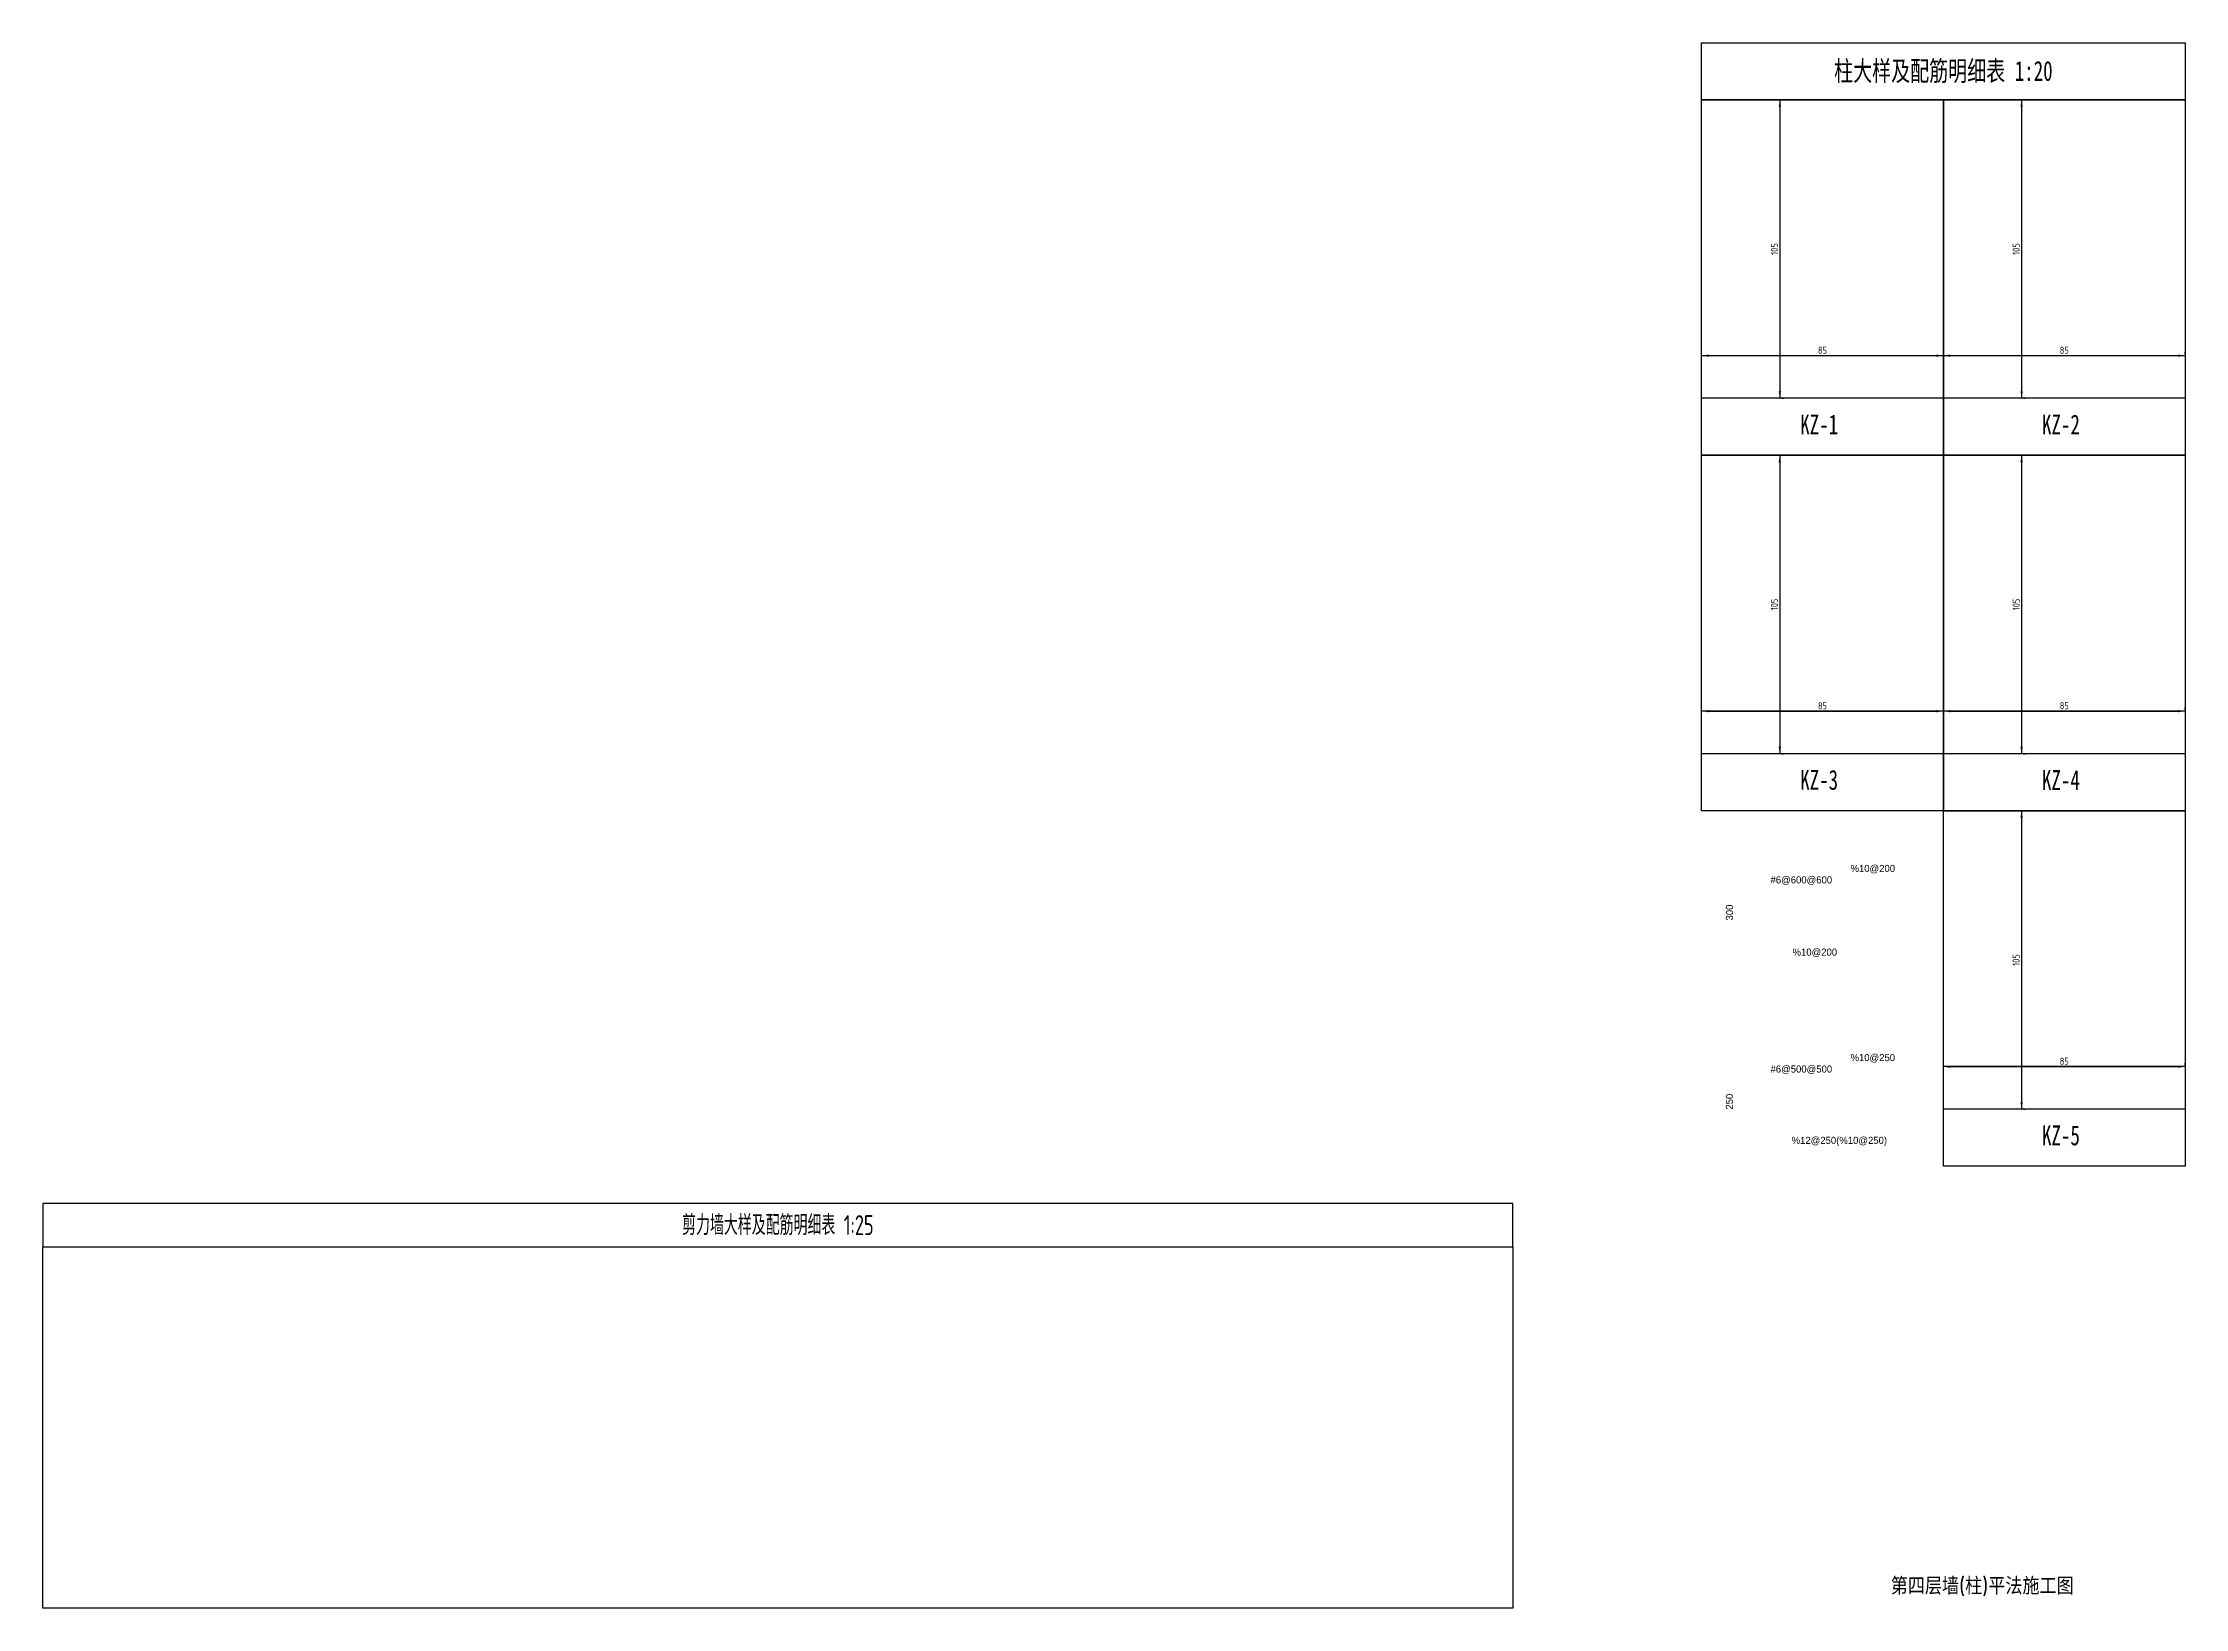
# Model space of a CAD drawing. Header units: millimetres. Extents: x 0 to 5000, y -622 to 594.
# Drawn here: x 3067 to 3820, y 15 to 565 of the extents above; entities that cross this region are included whole.
import ezdxf

# ---------------------------------------------------------------- set-up
doc = ezdxf.new("R2010")
doc.units = ezdxf.units.MM
doc.header["$LTSCALE"] = 0.01
doc.layers.add('PUB_TEXT', color=7, linetype='Continuous')
doc.styles.add('hztxt', font='tssdeng.shx', dxfattribs={"bigfont": 'hztxt.shx'})
doc.styles.get("Standard").update_dxf_attribs({"font": 'gbenor.shx'})
doc.styles.add('xxxx', font='RIF.ttf')
doc.styles.add('宋体', font='')
doc.styles.get('宋体').set_extended_font_data('SimSun')
doc.dimstyles.new('ISO-25', dxfattribs={"dimtxt": 2.5, "dimasz": 2.5, "dimexe": 1.25, "dimexo": 0.625, "dimtad": 1, "dimtxsty": 'Standard', "dimcen": 2.5, "dimadec": 0, "dimazin": 0, "dimtfac": 1, "dimtmove": 0, "dimatfit": 3, "dimfxl": 1, "dimarcsym": 0})

# ---------------------------------------------------------------- blocks, each defined once
blk = doc.blocks.new('*D51')
at = {"layer": 'Defpoints', "color": 0, "lineweight": -2, "transparency": 16777216}
for p, q in [((3649.84, 455.54), (3649.84, 456.17)), ((3652.34, 454.92), (3732.34, 454.92)), ((3734.84, 455.54), (3734.84, 456.17))]:
    blk.add_line(p, q, dxfattribs=at)
at = {"layer": 'Defpoints', "color": 0, "transparency": 16777216}
for p in [(3649.84, 454.92), (3734.84, 454.92), (3734.84, 454.92)]:
    blk.add_point(p, dxfattribs=at)
for points in [[(3652.34, 455.33), (3652.34, 454.5), (3649.84, 454.92)], [(3732.34, 455.33), (3732.34, 454.5), (3734.84, 454.92)]]:
    blk.add_solid(points, dxfattribs=at)
at = {"layer": 'Defpoints', "color": 0, "transparency": 16777216, "insert": (3692.34, 456.82), "char_height": 2.5, "attachment_point": 5}
blk.add_mtext('85', dxfattribs=at)
blk = doc.blocks.new('*D52')
at = {"layer": 'Defpoints', "color": 0, "lineweight": -2, "transparency": 16777216}
for p, q in [((3677.34, 542.42), (3677.34, 442.42)), ((3677.97, 544.92), (3678.59, 544.92)), ((3677.97, 439.92), (3678.59, 439.92))]:
    blk.add_line(p, q, dxfattribs=at)
at = {"layer": 'Defpoints', "color": 0, "transparency": 16777216}
for p in [(3677.34, 544.92), (3677.34, 439.92), (3677.34, 439.92)]:
    blk.add_point(p, dxfattribs=at)
for points in [[(3676.93, 542.42), (3677.76, 542.42), (3677.34, 544.92)], [(3676.93, 442.42), (3677.76, 442.42), (3677.34, 439.92)]]:
    blk.add_solid(points, dxfattribs=at)
at = {"layer": 'Defpoints', "color": 0, "transparency": 16777216, "insert": (3675.44, 492.42), "char_height": 2.5, "attachment_point": 5, "rotation": 90}
blk.add_mtext('105', dxfattribs=at)
blk = doc.blocks.new('*D53')
at = {"layer": 'Defpoints', "color": 0, "lineweight": -2, "transparency": 16777216}
for p, q in [((3734.84, 455.54), (3734.84, 456.17)), ((3737.34, 454.92), (3817.34, 454.92)), ((3819.84, 455.54), (3819.84, 456.17))]:
    blk.add_line(p, q, dxfattribs=at)
at = {"layer": 'Defpoints', "color": 0, "transparency": 16777216}
for p in [(3734.84, 454.92), (3819.84, 454.92), (3819.84, 454.92)]:
    blk.add_point(p, dxfattribs=at)
for points in [[(3737.34, 455.33), (3737.34, 454.5), (3734.84, 454.92)], [(3817.34, 455.33), (3817.34, 454.5), (3819.84, 454.92)]]:
    blk.add_solid(points, dxfattribs=at)
at = {"layer": 'Defpoints', "color": 0, "transparency": 16777216, "insert": (3777.34, 456.82), "char_height": 2.5, "attachment_point": 5}
blk.add_mtext('85', dxfattribs=at)
blk = doc.blocks.new('*D54')
at = {"layer": 'Defpoints', "color": 0, "lineweight": -2, "transparency": 16777216}
for p, q in [((3762.34, 542.42), (3762.34, 442.42)), ((3762.97, 544.92), (3763.59, 544.92)), ((3762.97, 439.92), (3763.59, 439.92))]:
    blk.add_line(p, q, dxfattribs=at)
at = {"layer": 'Defpoints', "color": 0, "transparency": 16777216}
for p in [(3762.34, 544.92), (3762.34, 439.92), (3762.34, 439.92)]:
    blk.add_point(p, dxfattribs=at)
for points in [[(3761.93, 542.42), (3762.76, 542.42), (3762.34, 544.92)], [(3761.93, 442.42), (3762.76, 442.42), (3762.34, 439.92)]]:
    blk.add_solid(points, dxfattribs=at)
at = {"layer": 'Defpoints', "color": 0, "transparency": 16777216, "insert": (3760.44, 492.42), "char_height": 2.5, "attachment_point": 5, "rotation": 90}
blk.add_mtext('105', dxfattribs=at)
blk = doc.blocks.new('*D55')
at = {"layer": 'Defpoints', "color": 0, "lineweight": -2, "transparency": 16777216}
for p, q in [((3649.84, 330.54), (3649.84, 331.17)), ((3652.34, 329.92), (3732.34, 329.92)), ((3734.84, 330.54), (3734.84, 331.17))]:
    blk.add_line(p, q, dxfattribs=at)
at = {"layer": 'Defpoints', "color": 0, "transparency": 16777216}
for p in [(3649.84, 329.92), (3734.84, 329.92), (3734.84, 329.92)]:
    blk.add_point(p, dxfattribs=at)
for points in [[(3652.34, 330.33), (3652.34, 329.5), (3649.84, 329.92)], [(3732.34, 330.33), (3732.34, 329.5), (3734.84, 329.92)]]:
    blk.add_solid(points, dxfattribs=at)
at = {"layer": 'Defpoints', "color": 0, "transparency": 16777216, "insert": (3692.34, 331.82), "char_height": 2.5, "attachment_point": 5}
blk.add_mtext('85', dxfattribs=at)
blk = doc.blocks.new('*D56')
at = {"layer": 'Defpoints', "color": 0, "lineweight": -2, "transparency": 16777216}
for p, q in [((3677.34, 417.42), (3677.34, 317.42)), ((3677.97, 419.92), (3678.59, 419.92)), ((3677.97, 314.92), (3678.59, 314.92))]:
    blk.add_line(p, q, dxfattribs=at)
at = {"layer": 'Defpoints', "color": 0, "transparency": 16777216}
for p in [(3677.34, 419.92), (3677.34, 314.92), (3677.34, 314.92)]:
    blk.add_point(p, dxfattribs=at)
for points in [[(3676.93, 417.42), (3677.76, 417.42), (3677.34, 419.92)], [(3676.93, 317.42), (3677.76, 317.42), (3677.34, 314.92)]]:
    blk.add_solid(points, dxfattribs=at)
at = {"layer": 'Defpoints', "color": 0, "transparency": 16777216, "insert": (3675.44, 367.42), "char_height": 2.5, "attachment_point": 5, "rotation": 90}
blk.add_mtext('105', dxfattribs=at)
blk = doc.blocks.new('*D57')
at = {"layer": 'Defpoints', "color": 0, "lineweight": -2, "transparency": 16777216}
for p, q in [((3734.84, 330.54), (3734.84, 331.17)), ((3737.34, 329.92), (3817.34, 329.92)), ((3819.84, 330.54), (3819.84, 331.17))]:
    blk.add_line(p, q, dxfattribs=at)
at = {"layer": 'Defpoints', "color": 0, "transparency": 16777216}
for p in [(3734.84, 329.92), (3819.84, 329.92), (3819.84, 329.92)]:
    blk.add_point(p, dxfattribs=at)
for points in [[(3737.34, 330.33), (3737.34, 329.5), (3734.84, 329.92)], [(3817.34, 330.33), (3817.34, 329.5), (3819.84, 329.92)]]:
    blk.add_solid(points, dxfattribs=at)
at = {"layer": 'Defpoints', "color": 0, "transparency": 16777216, "insert": (3777.34, 331.82), "char_height": 2.5, "attachment_point": 5}
blk.add_mtext('85', dxfattribs=at)
blk = doc.blocks.new('*D58')
at = {"layer": 'Defpoints', "color": 0, "lineweight": -2, "transparency": 16777216}
for p, q in [((3762.34, 417.42), (3762.34, 317.42)), ((3762.97, 419.92), (3763.59, 419.92)), ((3762.97, 314.92), (3763.59, 314.92))]:
    blk.add_line(p, q, dxfattribs=at)
at = {"layer": 'Defpoints', "color": 0, "transparency": 16777216}
for p in [(3762.34, 419.92), (3762.34, 314.92), (3762.34, 314.92)]:
    blk.add_point(p, dxfattribs=at)
for points in [[(3761.93, 417.42), (3762.76, 417.42), (3762.34, 419.92)], [(3761.93, 317.42), (3762.76, 317.42), (3762.34, 314.92)]]:
    blk.add_solid(points, dxfattribs=at)
at = {"layer": 'Defpoints', "color": 0, "transparency": 16777216, "insert": (3760.44, 367.42), "char_height": 2.5, "attachment_point": 5, "rotation": 90}
blk.add_mtext('105', dxfattribs=at)
blk = doc.blocks.new('*D59')
at = {"layer": 'Defpoints', "color": 0, "lineweight": -2, "transparency": 16777216}
for p, q in [((3734.84, 205.54), (3734.84, 206.17)), ((3737.34, 204.92), (3817.34, 204.92)), ((3819.84, 205.54), (3819.84, 206.17))]:
    blk.add_line(p, q, dxfattribs=at)
at = {"layer": 'Defpoints', "color": 0, "transparency": 16777216}
for p in [(3734.84, 204.92), (3819.84, 204.92), (3819.84, 204.92)]:
    blk.add_point(p, dxfattribs=at)
for points in [[(3737.34, 205.33), (3737.34, 204.5), (3734.84, 204.92)], [(3817.34, 205.33), (3817.34, 204.5), (3819.84, 204.92)]]:
    blk.add_solid(points, dxfattribs=at)
at = {"layer": 'Defpoints', "color": 0, "transparency": 16777216, "insert": (3777.34, 206.82), "char_height": 2.5, "attachment_point": 5}
blk.add_mtext('85', dxfattribs=at)
blk = doc.blocks.new('*D60')
at = {"layer": 'Defpoints', "color": 0, "lineweight": -2, "transparency": 16777216}
for p, q in [((3762.97, 294.92), (3763.59, 294.92)), ((3762.34, 292.42), (3762.34, 192.42)), ((3762.97, 189.92), (3763.59, 189.92))]:
    blk.add_line(p, q, dxfattribs=at)
at = {"layer": 'Defpoints', "color": 0, "transparency": 16777216}
for p in [(3762.34, 294.92), (3762.34, 189.92), (3762.34, 189.92)]:
    blk.add_point(p, dxfattribs=at)
for points in [[(3761.93, 292.42), (3762.76, 292.42), (3762.34, 294.92)], [(3761.93, 192.42), (3762.76, 192.42), (3762.34, 189.92)]]:
    blk.add_solid(points, dxfattribs=at)
at = {"layer": 'Defpoints', "color": 0, "transparency": 16777216, "insert": (3760.44, 242.42), "char_height": 2.5, "attachment_point": 5, "rotation": 90}
blk.add_mtext('105', dxfattribs=at)

msp = doc.modelspace()

# ---------------------------------------------------------------- linework, layer by layer
at = {"color": 3}
for p, q in [((3734.845, 454.915), (3649.845, 454.915)), ((3819.845, 454.915), (3734.845, 454.915)), ((3734.845, 329.915), (3649.845, 329.915)), ((3819.845, 329.915), (3734.845, 329.915)), ((3819.845, 204.915), (3734.845, 204.915))]:
    msp.add_line(p, q, dxfattribs=at)
for p, q in [((3734.845, 439.915), (3649.845, 439.915)), ((3819.845, 439.915), (3734.845, 439.915)), ((3734.845, 314.915), (3649.845, 314.915)), ((3819.845, 314.915), (3734.845, 314.915)), ((3819.845, 189.915), (3734.845, 189.915))]:
    msp.add_line(p, q)
for points in [[(3649.845, 564.915), (3819.845, 564.915), (3819.845, 544.915), (3649.845, 544.915)], [(3649.845, 544.915), (3734.845, 544.915), (3734.845, 419.915), (3649.845, 419.915)], [(3734.845, 544.915), (3819.845, 544.915), (3819.845, 419.915), (3734.845, 419.915)], [(3649.845, 419.915), (3734.845, 419.915), (3734.845, 294.915), (3649.845, 294.915)], [(3734.845, 419.915), (3819.845, 419.915), (3819.845, 294.915), (3734.845, 294.915)], [(3734.845, 294.915), (3819.845, 294.915), (3819.845, 169.915), (3734.845, 169.915)]]:
    msp.add_lwpolyline(points, close=True)
for points in [[(3583.483, 156.761), (3066.704, 156.761), (3066.704, 141.593), (3583.483, 141.593)], [(3066.704, 141.593), (3583.483, 141.593), (3583.483, 14.51), (3066.704, 14.51)]]:
    msp.add_lwpolyline(points, close=True, dxfattribs=at)
at = {"layer": 'Defpoints', "color": 3}
for p, q in [((3677.345, 544.915), (3677.345, 439.915)), ((3762.345, 544.915), (3762.345, 439.915)), ((3677.345, 419.915), (3677.345, 314.915)), ((3762.345, 419.915), (3762.345, 314.915)), ((3762.345, 294.915), (3762.345, 189.915))]:
    msp.add_line(p, q, dxfattribs=at)

# ---------------------------------------------------------------- texts
at = {"color": 3, "char_height": 2.5, "attachment_point": 5, "style": 'xxxx'}
for s, insert, width in [('#6@600@600', (3684.911, 270.343), 19.64216), ('%10@200', (3710.03, 274.358), 16.71589), ('%10@200', (3689.65, 244.946), 16.71589), ('#6@500@500', (3684.911, 203.839), 19.64216), ('%10@250', (3710.03, 207.855), 16.71589), ('%12@250(%10@250)', (3698.274, 178.618), 16.71589)]:
    msp.add_mtext(s, dxfattribs=dict(at, insert=insert, width=width))
at = {"color": 3, "char_height": 2.5, "width": 14.99448, "attachment_point": 5, "rotation": 90, "style": 'xxxx'}
for s, insert in [('300', (3659.646, 259.104)), ('250', (3659.646, 192.601))]:
    msp.add_mtext(s, dxfattribs=dict(at, insert=insert))
at = {"insert": (3748.5, 22), "char_height": 6, "width": 95, "attachment_point": 5, "style": 'hztxt'}
msp.add_mtext('第四层墙(柱)平法施工图', dxfattribs=at)
at = {"layer": 'PUB_TEXT', "char_height": 7, "attachment_point": 5}
for s, insert, width, style in [('\\W0.7000;柱大样及配筋明细表 1:20', (3734.845, 554.636), 170, '宋体'), ('\\W0.7000;KZ-1', (3691.17, 430.711), 82.65024, '宋体'), ('{\\W0.7;KZ-2}', (3776.17, 430.711), 82.65024, '宋体'), ('{\\W0.7;KZ-3}', (3691.17, 305.711), 82.65024, '宋体'), ('{\\W0.7;KZ-4}', (3776.17, 305.711), 82.65024, '宋体'), ('{\\W0.7;KZ-5}', (3776.17, 180.711), 82.65024, '宋体'), ('{\\W0.7;剪力墙大样及配筋明细表 1:25}', (3325.094, 149.177), 516.77836, 'hztxt')]:
    msp.add_mtext(s, dxfattribs=dict(at, insert=insert, width=width, style=style))

# ---------------------------------------------------------------- dimensions: what is measured, and where the dimension line sits
at = {"layer": 'Defpoints', "color": 3}
for base, p1, p2, picture, middle in [((3677.345, 439.915), (3677.345, 544.915), (3677.345, 439.915), '*D52', (3675.443, 492.415)), ((3762.345, 439.915), (3762.345, 544.915), (3762.345, 439.915), '*D54', (3760.443, 492.415)), ((3677.345, 314.915), (3677.345, 419.915), (3677.345, 314.915), '*D56', (3675.443, 367.415)), ((3762.345, 314.915), (3762.345, 419.915), (3762.345, 314.915), '*D58', (3760.443, 367.415)), ((3762.345, 189.915), (3762.345, 294.915), (3762.345, 189.915), '*D60', (3760.443, 242.415))]:
    dim = msp.add_linear_dim(base=base, p1=p1, p2=p2, angle=90, dimstyle='ISO-25', dxfattribs=at)
    dim.commit()
    dim.dimension.update_dxf_attribs({"geometry": picture, "text_midpoint": middle})
for base, p1, p2, picture, middle in [((3734.845, 454.915), (3649.845, 454.915), (3734.845, 454.915), '*D51', (3692.345, 456.817)), ((3819.845, 454.915), (3734.845, 454.915), (3819.845, 454.915), '*D53', (3777.345, 456.817)), ((3734.845, 329.915), (3649.845, 329.915), (3734.845, 329.915), '*D55', (3692.345, 331.817)), ((3819.845, 329.915), (3734.845, 329.915), (3819.845, 329.915), '*D57', (3777.345, 331.817)), ((3819.845, 204.915), (3734.845, 204.915), (3819.845, 204.915), '*D59', (3777.345, 206.817))]:
    dim = msp.add_linear_dim(base=base, p1=p1, p2=p2, dimstyle='ISO-25', dxfattribs=at)
    dim.commit()
    dim.dimension.update_dxf_attribs({"geometry": picture, "text_midpoint": middle})

doc.saveas('drawing.dxf')
